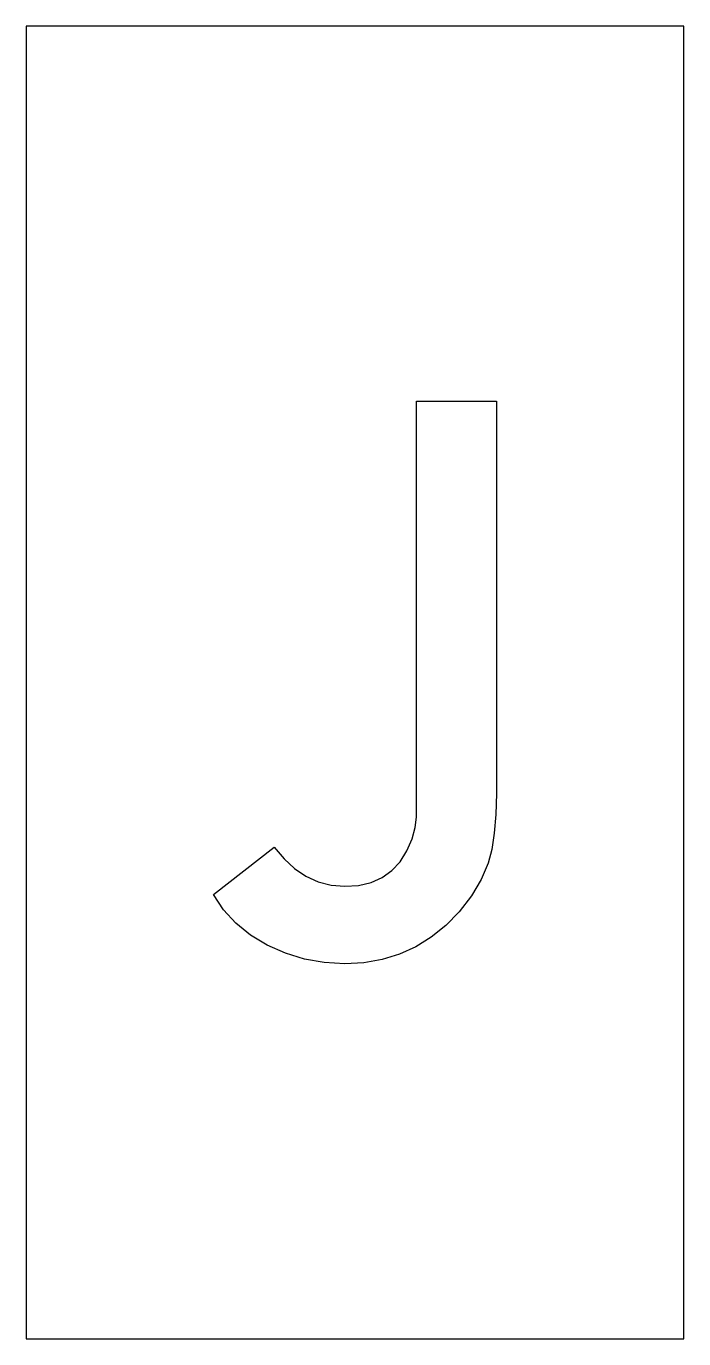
# Model space of a CAD drawing. Header units: inches. Extents: x 0 to 3.51, y 0 to 7.
import ezdxf

# ---------------------------------------------------------------- set-up
doc = ezdxf.new("R2010")
doc.units = ezdxf.units.IN
doc.header["$MEASUREMENT"] = 0
doc.layers.add('CUT', color=1, linetype='Continuous')

msp = doc.modelspace()

# ---------------------------------------------------------------- linework, layer by layer
at = {"layer": 'CUT'}
for points in [[(0, 0), (3.5089, 0), (3.5089, 7), (0, 7)], [(2.5061, 2.7957), (2.4978, 2.6962), (2.4839, 2.6099), (2.4644, 2.5369), (2.4275, 2.449), (2.3762, 2.3625), (2.3103, 2.2773), (2.2383, 2.2037), (2.1612, 2.1415), (2.0791, 2.0905), (1.9918, 2.0509), (1.8995, 2.0226), (1.8021, 2.0057), (1.6996, 2), (1.5904, 2.0062), (1.4851, 2.0247), (1.3836, 2.0556), (1.2861, 2.0988), (1.1965, 2.1527), (1.1189, 2.2157), (1.0535, 2.2877), (1, 2.3687), (1.3231, 2.6224), (1.3756, 2.5592), (1.4321, 2.5074), (1.4928, 2.4668), (1.5576, 2.4376), (1.6266, 2.4196), (1.6996, 2.413), (1.7739, 2.4182), (1.8406, 2.434), (1.8997, 2.4602), (1.9513, 2.4969), (1.9952, 2.5441), (2.0316, 2.6018), (2.0596, 2.6663), (2.0764, 2.7263), (2.082, 2.7817), (2.082, 5), (2.5089, 5), (2.5089, 2.9086)]]:
    msp.add_lwpolyline(points, close=True, dxfattribs=at)

doc.saveas('drawing.dxf')
